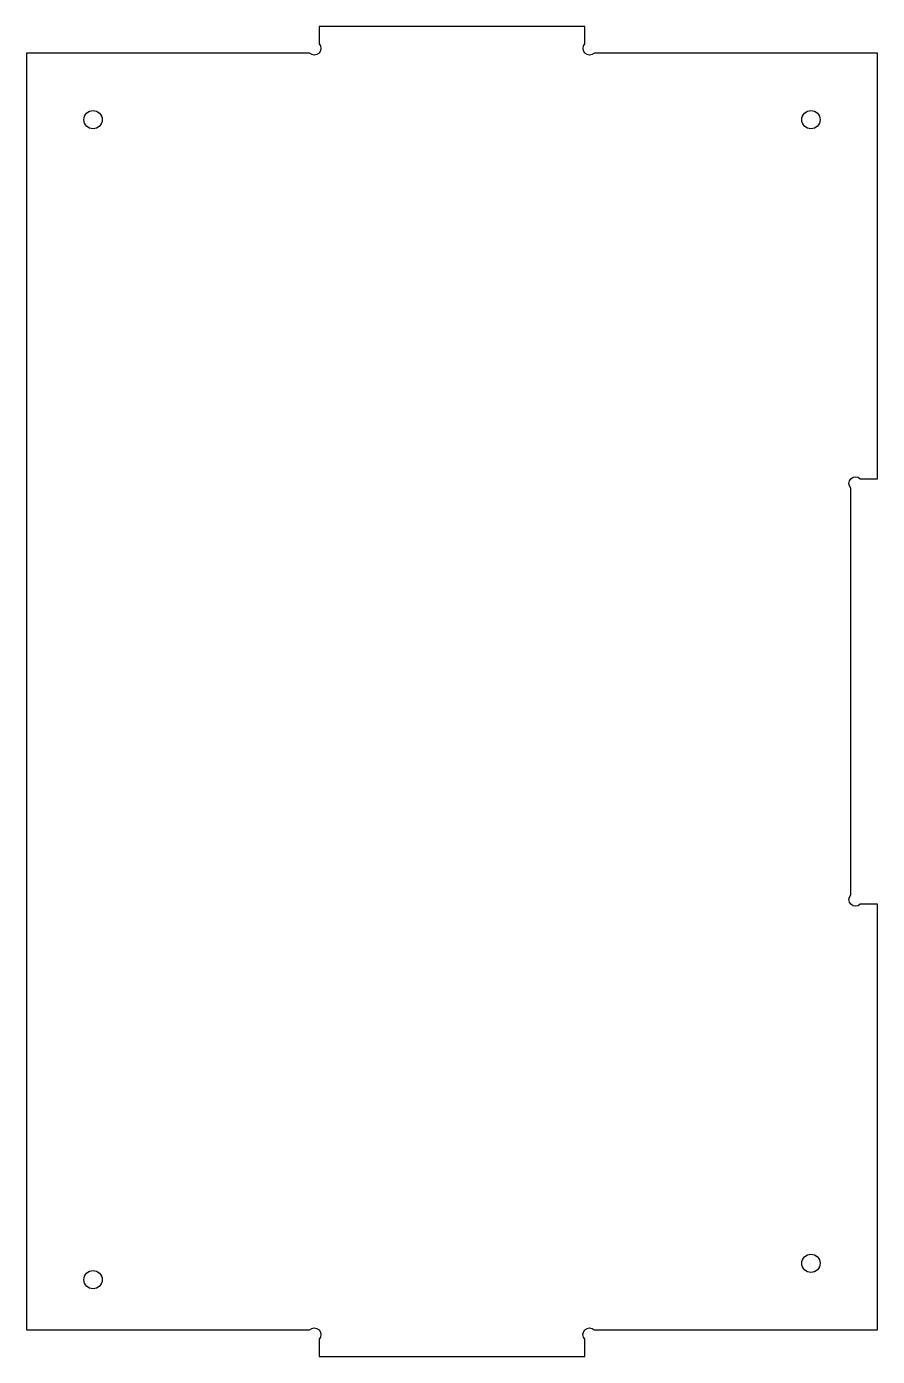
# Model space of a CAD drawing. Header units: inches. Extents: x -16 to 0, y 0 to 25.
import ezdxf

# ---------------------------------------------------------------- set-up
doc = ezdxf.new("R2010")
doc.units = ezdxf.units.IN
doc.layers.get('0').update_dxf_attribs({"linetype": 'CONTINUOUS'})

msp = doc.modelspace()

# ---------------------------------------------------------------- linework, layer by layer
msp.add_lwpolyline([(-10.5, 24.677, -1), (-10.677, 24.5), (-16, 24.5), (-16, 0.5), (-10.677, 0.5, -1), (-10.5, 0.323), (-10.5, 0), (-5.5, 0), (-5.5, 0.323, -1), (-5.323, 0.5), (0.001, 0.5), (0.001, 8.5), (-0.322, 8.5, -1), (-0.499, 8.677), (-0.499, 16.323, -1), (-0.322, 16.5), (0.001, 16.5), (0.001, 24.5), (-5.322, 24.5, -1), (-5.499, 24.677), (-5.499, 25), (-10.5, 25)], format="xyb", close=True)
for centre in [(-14.75, 23.25), (-1.249, 23.25), (-1.249, 1.75), (-14.75, 1.442)]:
    msp.add_circle(centre, 0.172)

doc.saveas('drawing.dxf')
